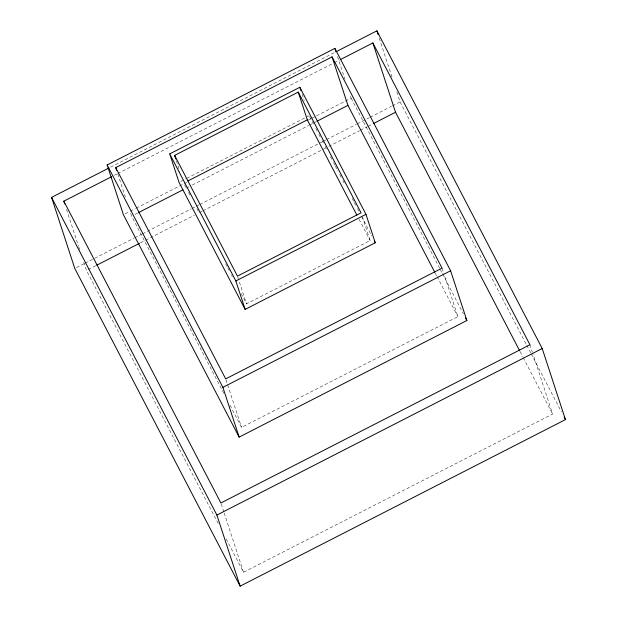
<?xml version="1.0" encoding="UTF-8"?>
<svg xmlns="http://www.w3.org/2000/svg" width="617" height="617" viewBox="0 0 617 617"><rect width="100%" height="100%" fill="white"/><g stroke="black" fill="none" stroke-linecap="round" stroke-linejoin="round"><path stroke-width="0.46" stroke-dasharray="3.08 2.31" d="M110.628 167.145L334.923 52.322M114.33 175.313L116.898 173.994M117.754 173.554L333.496 63.119M334.352 62.679L339.489 60.05M180.719 181.437L185.856 178.814M186.712 178.375L309.132 115.703M125.12 213.852L129.4 211.662M130.256 211.222L135.393 208.592M136.249 208.153L183.334 184.051M184.19 183.611L186.758 182.3M308.33 120.068L310.899 118.749M311.755 118.31L351.135 98.149L349.955 94.532M135.007 214.377L137.576 213.066M186.319 188.116L188.879 186.804M192.303 185.054L308.593 125.521M309.449 125.081L312.873 123.331M313.721 122.891L316.29 121.58M76.5 267.585L84.205 263.644M85.061 263.204L133.858 238.224M134.714 237.784L141.563 234.283M142.419 233.843L191.216 208.862M192.072 208.423L195.496 206.672M196.353 206.232L198.921 204.913M199.777 204.482L322.197 141.81M323.053 141.37L325.622 140.051M326.478 139.619L356.441 124.279M357.297 123.84L369.282 117.7M370.138 117.269L391.54 106.309M392.397 105.869L400.101 101.928L396.831 91.902M88.185 269.59L95.89 265.642M140.406 242.859L144.686 240.669M145.543 240.229L194.34 215.248M199.476 212.618L202.044 211.299M202.9 210.86L325.321 148.196M328.745 146.437L359.564 130.665M360.421 130.226L367.269 126.716M368.125 126.277L372.406 124.086M241.201 293.638L246.507 303.842L370.131 240.553L362.534 217.307M230.018 405.246L241.54 427.388L457.883 316.644L443.824 273.624M226.192 538.926L243.545 572.268L552.601 414.053L532.633 352.963M400.101 101.928L526.332 344.463M526.779 345.312L530.782 353.001M531.222 353.857L561.447 411.925M520.116 351.644L522.784 356.773M523.231 357.629L552.601 414.053M351.135 98.149L439.821 268.557M440.268 269.413L442.042 272.822M442.482 273.67L463.328 313.714M435.27 273.2L436.597 275.753M437.044 276.609L457.883 316.644M309.58 116.551L314.014 125.081M315.788 128.498L317.123 131.051M318.896 134.467L320.231 137.02M322.005 140.437L323.339 142.99M325.113 146.406L326.447 148.959M330.442 156.641L331.769 159.194M333.542 162.61L334.877 165.163M335.324 166.019L337.985 171.14M339.759 174.549L341.093 177.11M342.867 180.519L344.201 183.079M352.191 198.427L353.965 201.836M354.405 202.692L355.739 205.253M357.513 208.662L358.847 211.222M361.508 216.336L371.719 235.956M359.071 219.297L370.131 240.553M184.568 184.815L185.894 187.367M188.547 192.465L189.874 195.018M196.954 208.623L198.281 211.176M225.714 263.883L227.48 267.284M227.928 268.133L229.254 270.686M231.468 274.935L232.347 276.632M223.809 393.314L131.591 216.127L130.696 213.382M218.179 523.532L86.473 270.47L83.789 262.256M529.949 344.756L532.332 352.052M379.254 38.138L392.065 77.326M442.027 268.133L443.523 272.714M337.53 56.54L344.926 79.153M302.16 94.378L304.196 100.594M237.738 277.01L246.507 303.842M176.369 160.759L179.879 171.495M225.984 379.794L241.54 427.388M117.832 174.025L125.305 196.908M221.195 503.881L223.878 512.087M224.172 512.997L243.545 572.268M66.505 209.371L78.421 245.844M78.721 246.761L79.616 249.492"/><path stroke-width="0.93" d="M107.15 164.978L334.869 48.396L450.611 270.778L466.876 320.531L239.149 437.106L123.408 214.731L107.15 164.978L222.891 387.353L239.149 437.106M335.779 51.89L376.871 30.85L542.212 348.536L565.45 419.614L240.129 586.15L74.788 268.464L51.55 197.386L108.916 168.025M115.734 167.623L332.069 56.872L442.027 268.133L225.691 378.884L115.734 167.623L116.628 170.369M64.716 203.903L63.821 201.165L111.762 176.624M340.345 59.61L372.876 42.959L529.949 344.756L220.894 502.971L63.821 201.165M169.714 153.888L299.839 87.275L365.974 214.346L375.267 242.774L245.142 309.395L179.007 182.316L169.714 153.888L235.848 280.959L245.142 309.395M174.619 155.399L298.242 92.11L361.068 212.834L237.452 276.115L174.619 155.399L175.791 158.978M187.946 180.935L307.305 119.837L298.242 92.11M138.432 212.626L182.894 189.866M317.146 121.14L347.926 105.384L332.069 56.872M96.746 265.21L139.55 243.291M373.262 123.647L395.528 112.255L372.876 42.959M235.848 280.959L365.974 214.346M222.891 387.353L450.611 270.778M240.129 586.15L216.899 515.072L542.212 348.536M564.115 417.053L565.45 419.614M395.528 112.255L519.668 350.788M465.542 317.979L466.876 320.531M347.926 105.384L434.823 272.344M374.38 241.07L375.267 242.774M307.305 119.837L356.857 215.048M51.55 197.386L216.899 515.072M376.871 30.85L378.067 34.498M334.869 48.396L335.756 51.111M299.839 87.275L301.003 90.822"/></g></svg>
